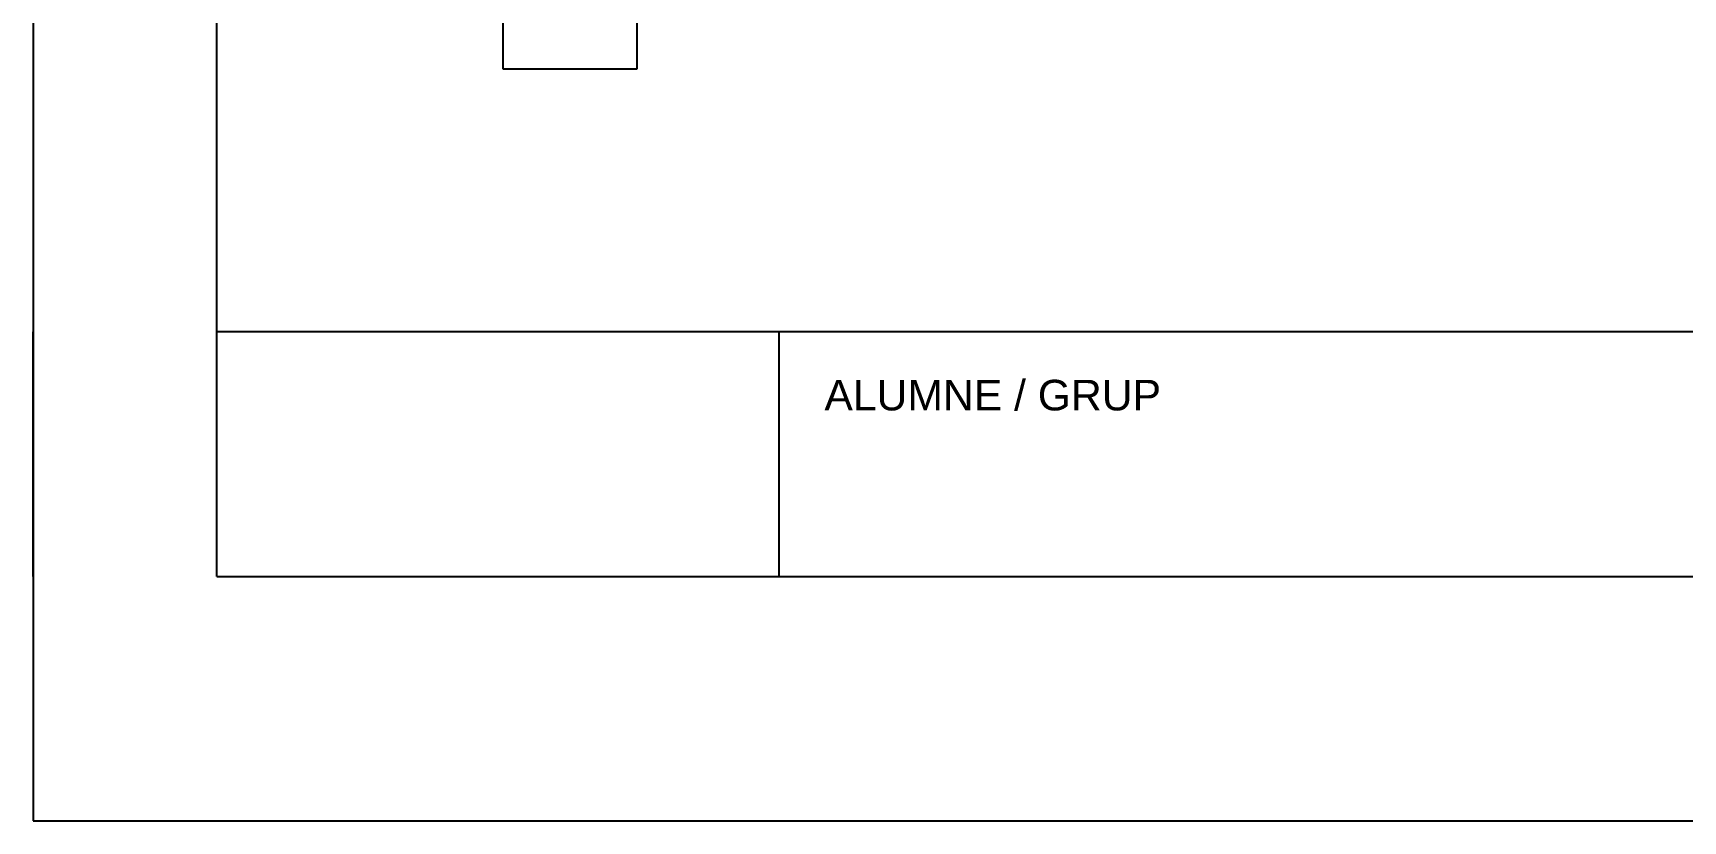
# Model space of a CAD drawing. Header units: millimetres. Extents: x 2377 to 4712, y -254 to 3188.
# Drawn here: x 2833.4 to 2968.5, y 1677.7 to 1742.2 of the extents above; entities that cross this region are included whole.
import ezdxf

# ---------------------------------------------------------------- set-up
doc = ezdxf.new("R2010")
doc.units = ezdxf.units.MM
doc.styles.get("Standard").update_dxf_attribs({"font": 'arial.ttf'})

msp = doc.modelspace()

# ---------------------------------------------------------------- linework, layer by layer
at = {"transparency": 33554687}
for p, q in [((2833.43, 1974.71), (2833.43, 1677.71)), ((2848.48, 1697.71), (2848.48, 1959.71)), ((2871.87, 1750.23), (2871.87, 1739.24)), ((2882.86, 1739.24), (2882.86, 1750.23)), ((2871.87, 1739.24), (2882.86, 1739.24)), ((2833.43, 1697.71), (2833.43, 1717.71)), ((3243.97, 1717.71), (2848.48, 1717.71)), ((2894.48, 1697.71), (2894.48, 1717.71)), ((2848.48, 1697.71), (2894.48, 1697.71)), ((2894.48, 1697.71), (2975.48, 1697.71)), ((2833.43, 1677.71), (3253.43, 1677.71))]:
    msp.add_line(p, q, dxfattribs=at)

# ---------------------------------------------------------------- texts
at = {"transparency": 33554687, "insert": (2898.19, 1713.79), "char_height": 2.5, "attachment_point": 1}
msp.add_mtext_dynamic_manual_height_columns('ALUMNE / GRUP', width=48.2644, gutter_width=12.5, heights=[0], dxfattribs=at)

doc.saveas('drawing.dxf')
